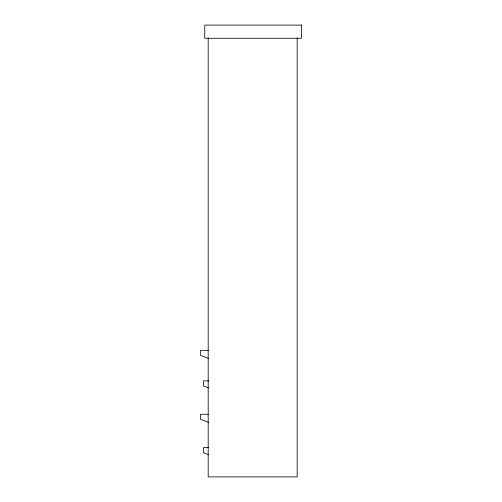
<?xml version="1.0" encoding="UTF-8"?>
<svg xmlns="http://www.w3.org/2000/svg" width="502" height="502" viewBox="0 0 502 502"><rect width="100%" height="100%" fill="white"/><g stroke="black" fill="none" stroke-linecap="round" stroke-linejoin="round"><path stroke-width="0.75" d="M208.274 350.34L200.505 350.34L200.505 355.385L208.481 358.34M208.851 380.905L203.417 380.905L203.417 385.944L208.493 387.826M208.274 414.282L200.505 414.282L200.505 419.321L208.481 422.276M208.851 447.633L203.417 447.633L203.417 452.678L208.493 454.561M297.178 37.769L297.178 476.9L208.192 476.9L208.192 37.769M301.495 25.1L204.734 25.1L204.734 38.277L301.495 38.277L301.495 25.1"/></g></svg>
